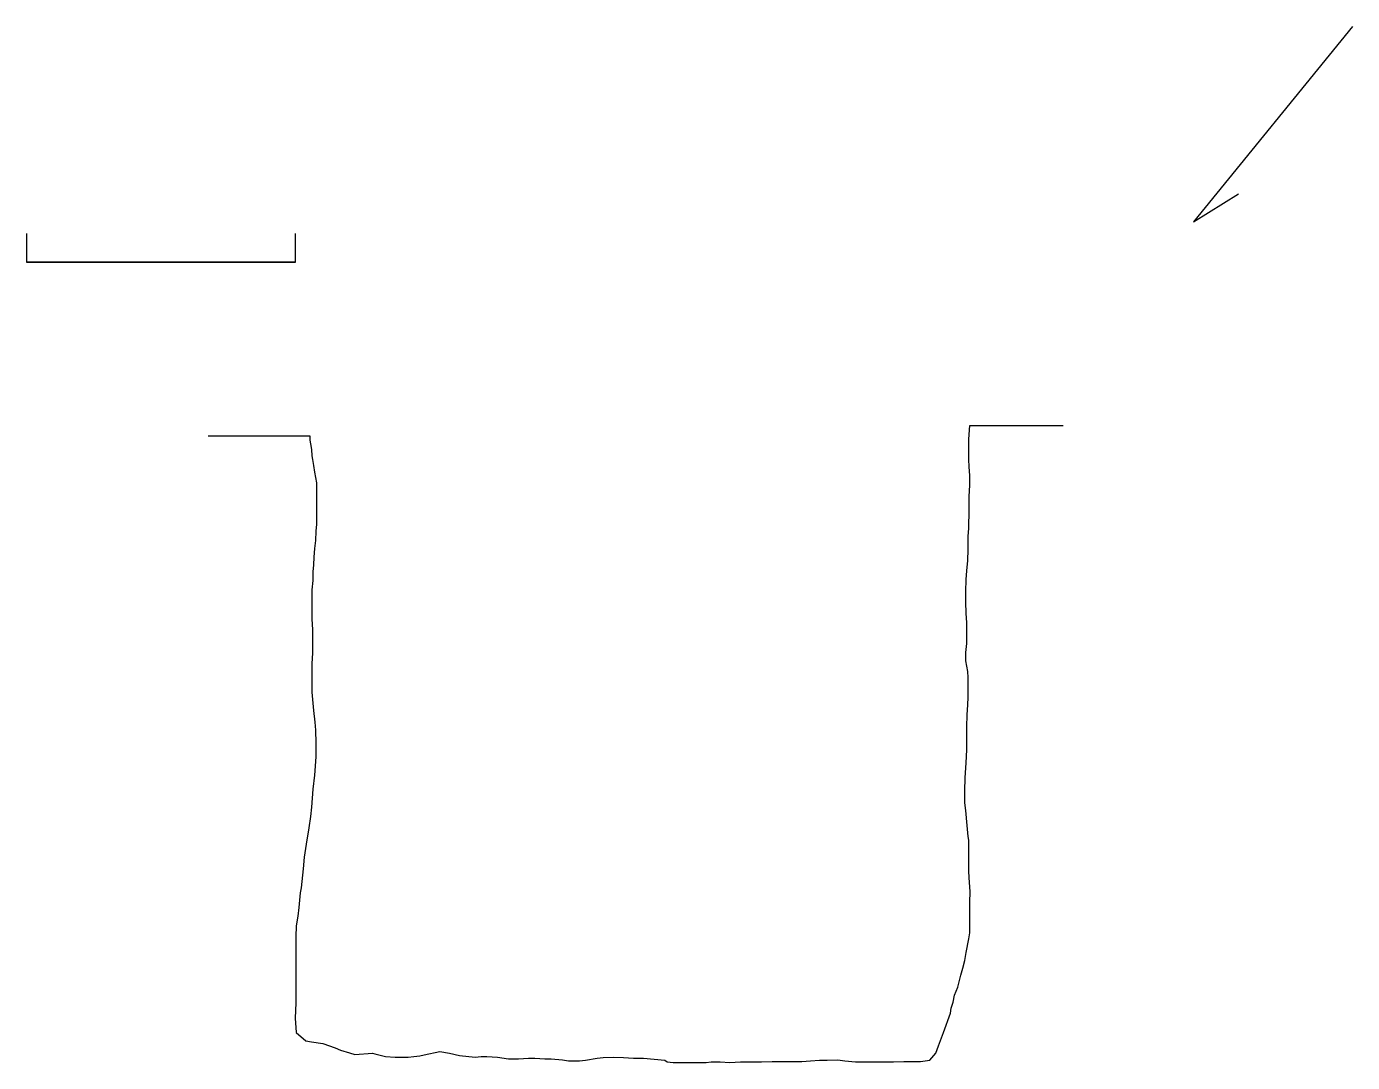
# Model space of a CAD drawing. Extents: x 4.9 to 17.1, y 0.9 to 19.3.
# Drawn here: x 4.89 to 17.08, y 0.88 to 10.41 of the extents above; entities that cross this region are included whole.
import ezdxf

# ---------------------------------------------------------------- set-up
doc = ezdxf.new("R2010")
doc.units = 0
doc.layers.add('LAYER1', color=7, linetype='CONTINUOUS')

msp = doc.modelspace()

# ---------------------------------------------------------------- linework, layer by layer
at = {"layer": 'LAYER1', "color": 7, "linetype": 'CONTINUOUS'}
for points in [[(17.081, 10.4101), (15.6202, 8.6153)], [(15.6202, 8.6153), (16.0318, 8.87)], [(4.886, 8.5053), (4.886, 8.2414)], [(7.3589, 8.2414), (7.3589, 8.5079)], [(4.886, 8.2414), (7.3589, 8.2414)], [(7.3589, 8.2414), (4.886, 8.2414)], [(7.4778, 6.6459), (7.4918, 6.6459), (7.4918, 6.636), (7.4918, 6.606), (7.4964, 6.5711), (7.5057, 6.5213), (7.5103, 6.4615), (7.5149, 6.4266), (7.5242, 6.3717), (7.5335, 6.3119), (7.552, 6.2122), (7.552, 6.1523), (7.552, 6.0626), (7.552, 5.9779), (7.552, 5.9031), (7.552, 5.8333), (7.5474, 5.7685), (7.5428, 5.6837), (7.5335, 5.6089), (7.5288, 5.5291), (7.5242, 5.4593), (7.5196, 5.3945), (7.5196, 5.3148), (7.5103, 5.23), (7.5103, 5.1303), (7.5103, 5.0505), (7.5103, 4.9608), (7.5149, 4.866), (7.5149, 4.7514), (7.5149, 4.6467), (7.5103, 4.5519), (7.5103, 4.4173), (7.5103, 4.2877), (7.5242, 4.1182), (7.5381, 4.0135), (7.5428, 3.9387), (7.5474, 3.819), (7.5474, 3.6944), (7.5335, 3.5249), (7.5196, 3.3953), (7.5057, 3.2307), (7.4964, 3.146), (7.4825, 3.0413), (7.4593, 2.8917), (7.4407, 2.772), (7.4315, 2.6624), (7.4129, 2.4879), (7.4037, 2.443), (7.3897, 2.3084), (7.3805, 2.2286), (7.3666, 2.1389), (7.3619, 2.0392), (7.3619, 1.9494), (7.3619, 1.8597), (7.3619, 1.6802), (7.3619, 1.6204), (7.3619, 1.4957), (7.3619, 1.4309), (7.3573, 1.2913), (7.3666, 1.1567), (7.4547, 1.0819), (7.5057, 1.0719), (7.6123, 1.057), (7.7236, 1.0171), (7.7746, 0.9971), (7.858, 0.9722), (7.9044, 0.9573), (8.0667, 0.9672), (8.0899, 0.9622), (8.1873, 0.9373), (8.2753, 0.9323), (8.3959, 0.9323), (8.4469, 0.9373), (8.5025, 0.9423), (8.5443, 0.9523), (8.688, 0.9822), (8.7761, 0.9672), (8.8688, 0.9473), (9.0126, 0.9323), (9.0682, 0.9373), (9.1192, 0.9373), (9.2166, 0.9323), (9.3186, 0.9174), (9.4113, 0.9174), (9.5041, 0.9224), (9.5597, 0.9224), (9.6525, 0.9174), (9.7127, 0.9174), (9.8147, 0.9074), (9.8704, 0.8974), (9.9724, 0.8974), (10.028, 0.9024), (10.1347, 0.9224), (10.1903, 0.9273), (10.283, 0.9323), (10.3758, 0.9273), (10.4685, 0.9224), (10.5612, 0.9224), (10.756, 0.9024), (10.7792, 0.8875), (10.8348, 0.8825), (10.9183, 0.8825), (10.9693, 0.8825), (11.0574, 0.8825), (11.1362, 0.8825), (11.1826, 0.8875), (11.266, 0.8875), (11.3541, 0.8825), (11.4515, 0.8875), (11.5164, 0.8875), (11.5767, 0.8875), (11.6462, 0.8875), (11.7436, 0.8924), (11.8224, 0.8924), (11.9337, 0.8924), (12.0172, 0.8924), (12.096, 0.8974), (12.1795, 0.9024), (12.249, 0.9024), (12.3464, 0.9074), (12.4113, 0.8974), (12.5087, 0.8875), (12.6014, 0.8875), (12.7451, 0.8875), (12.8239, 0.8875), (12.861, 0.8875), (12.9538, 0.8924), (13.0141, 0.8924), (13.1068, 0.8924), (13.1949, 0.9024), (13.2505, 0.9672), (13.2737, 1.037), (13.3201, 1.1567), (13.385, 1.3362), (13.3896, 1.381), (13.4082, 1.4359), (13.4221, 1.5007), (13.4499, 1.5755), (13.4777, 1.6852), (13.4963, 1.75), (13.5148, 1.8198), (13.5287, 1.8946), (13.5519, 2.0192), (13.5612, 2.0741), (13.5612, 2.2934), (13.5612, 2.3582), (13.5658, 2.453), (13.5565, 2.5826), (13.5519, 2.6424), (13.5519, 2.7371), (13.5519, 2.9266), (13.5473, 2.9615), (13.538, 3.0612), (13.5241, 3.2008), (13.5148, 3.2706), (13.5148, 3.3803), (13.5195, 3.5), (13.5287, 3.6396), (13.5334, 3.7592), (13.5334, 3.8589), (13.5334, 3.9686), (13.538, 4.0783), (13.5426, 4.173), (13.5473, 4.2428), (13.5473, 4.3226), (13.5473, 4.4223), (13.5426, 4.4772), (13.5241, 4.5769), (13.5241, 4.6517), (13.5334, 4.7364), (13.5334, 4.8361), (13.5334, 4.9259), (13.5287, 5.0156), (13.5241, 5.1153), (13.5241, 5.215), (13.5287, 5.3247), (13.5334, 5.4045), (13.5426, 5.4992), (13.5473, 5.5989), (13.5473, 5.6538), (13.5473, 5.7236), (13.5519, 5.7934), (13.5565, 5.9679), (13.5565, 6.0875), (13.5612, 6.1922), (13.5612, 6.282), (13.5565, 6.3617), (13.5519, 6.4266), (13.5519, 6.5213), (13.5519, 6.616), (13.5612, 6.7407)], [(13.5612, 6.7407), (14.419, 6.7407)], [(6.5551, 6.6459), (7.4778, 6.6459)]]:
    msp.add_lwpolyline(points, dxfattribs=at)

doc.saveas('drawing.dxf')
